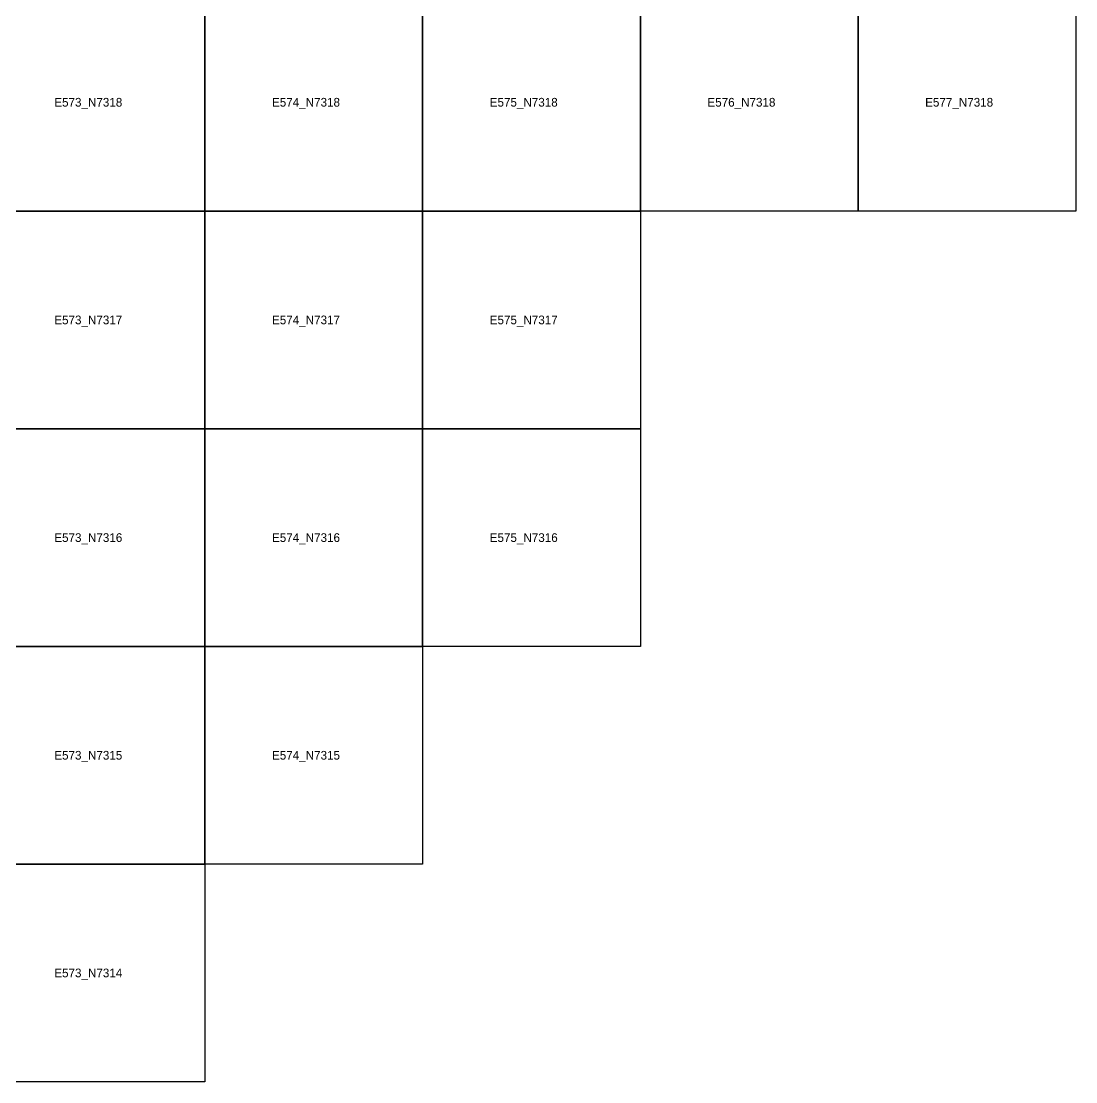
# Model space of a CAD drawing. Extents: x 546000 to 599000, y 7210000 to 7363000.
# Drawn here: x 573156 to 578000, y 7314000 to 7318872 of the extents above; entities that cross this region are included whole.
import ezdxf

# ---------------------------------------------------------------- set-up
doc = ezdxf.new("R2010")
doc.units = 0
doc.layers.add('FEATUREATTRIBS', color=7, linetype='Continuous')

msp = doc.modelspace()

# ---------------------------------------------------------------- linework, layer by layer
at = {"layer": 'FEATUREATTRIBS'}
for points in [[(573000, 7318000), (573000, 7319000), (574000, 7319000), (574000, 7318000)], [(574000, 7318000), (574000, 7319000), (575000, 7319000), (575000, 7318000)], [(575000, 7318000), (575000, 7319000), (576000, 7319000), (576000, 7318000)], [(576000, 7318000), (576000, 7319000), (577000, 7319000), (577000, 7318000)], [(577000, 7318000), (577000, 7319000), (578000, 7319000), (578000, 7318000)], [(573000, 7317000), (573000, 7318000), (574000, 7318000), (574000, 7317000)], [(574000, 7317000), (574000, 7318000), (575000, 7318000), (575000, 7317000)], [(575000, 7317000), (575000, 7318000), (576000, 7318000), (576000, 7317000)], [(573000, 7316000), (573000, 7317000), (574000, 7317000), (574000, 7316000)], [(574000, 7316000), (574000, 7317000), (575000, 7317000), (575000, 7316000)], [(575000, 7316000), (575000, 7317000), (576000, 7317000), (576000, 7316000)], [(573000, 7315000), (573000, 7316000), (574000, 7316000), (574000, 7315000)], [(574000, 7315000), (574000, 7316000), (575000, 7316000), (575000, 7315000)], [(573000, 7314000), (573000, 7315000), (574000, 7315000), (574000, 7314000)]]:
    msp.add_lwpolyline(points, close=True, dxfattribs=at)

# ---------------------------------------------------------------- texts
for s, p in [('E573_N7318', (573308.2, 7318480)), ('E574_N7318', (574308.2, 7318480)), ('E575_N7318', (575308.2, 7318480)), ('E576_N7318', (576308.2, 7318480)), ('E577_N7318', (577308.2, 7318480)), ('E573_N7317', (573308.2, 7317480)), ('E574_N7317', (574308.2, 7317480)), ('E575_N7317', (575308.2, 7317480)), ('E573_N7316', (573308.2, 7316480)), ('E574_N7316', (574308.2, 7316480)), ('E575_N7316', (575308.2, 7316480)), ('E573_N7315', (573308.2, 7315480)), ('E574_N7315', (574308.2, 7315480)), ('E573_N7314', (573308.2, 7314480))]:
    msp.add_text(s, height=40, dxfattribs=at).set_placement(p)

doc.saveas('drawing.dxf')
